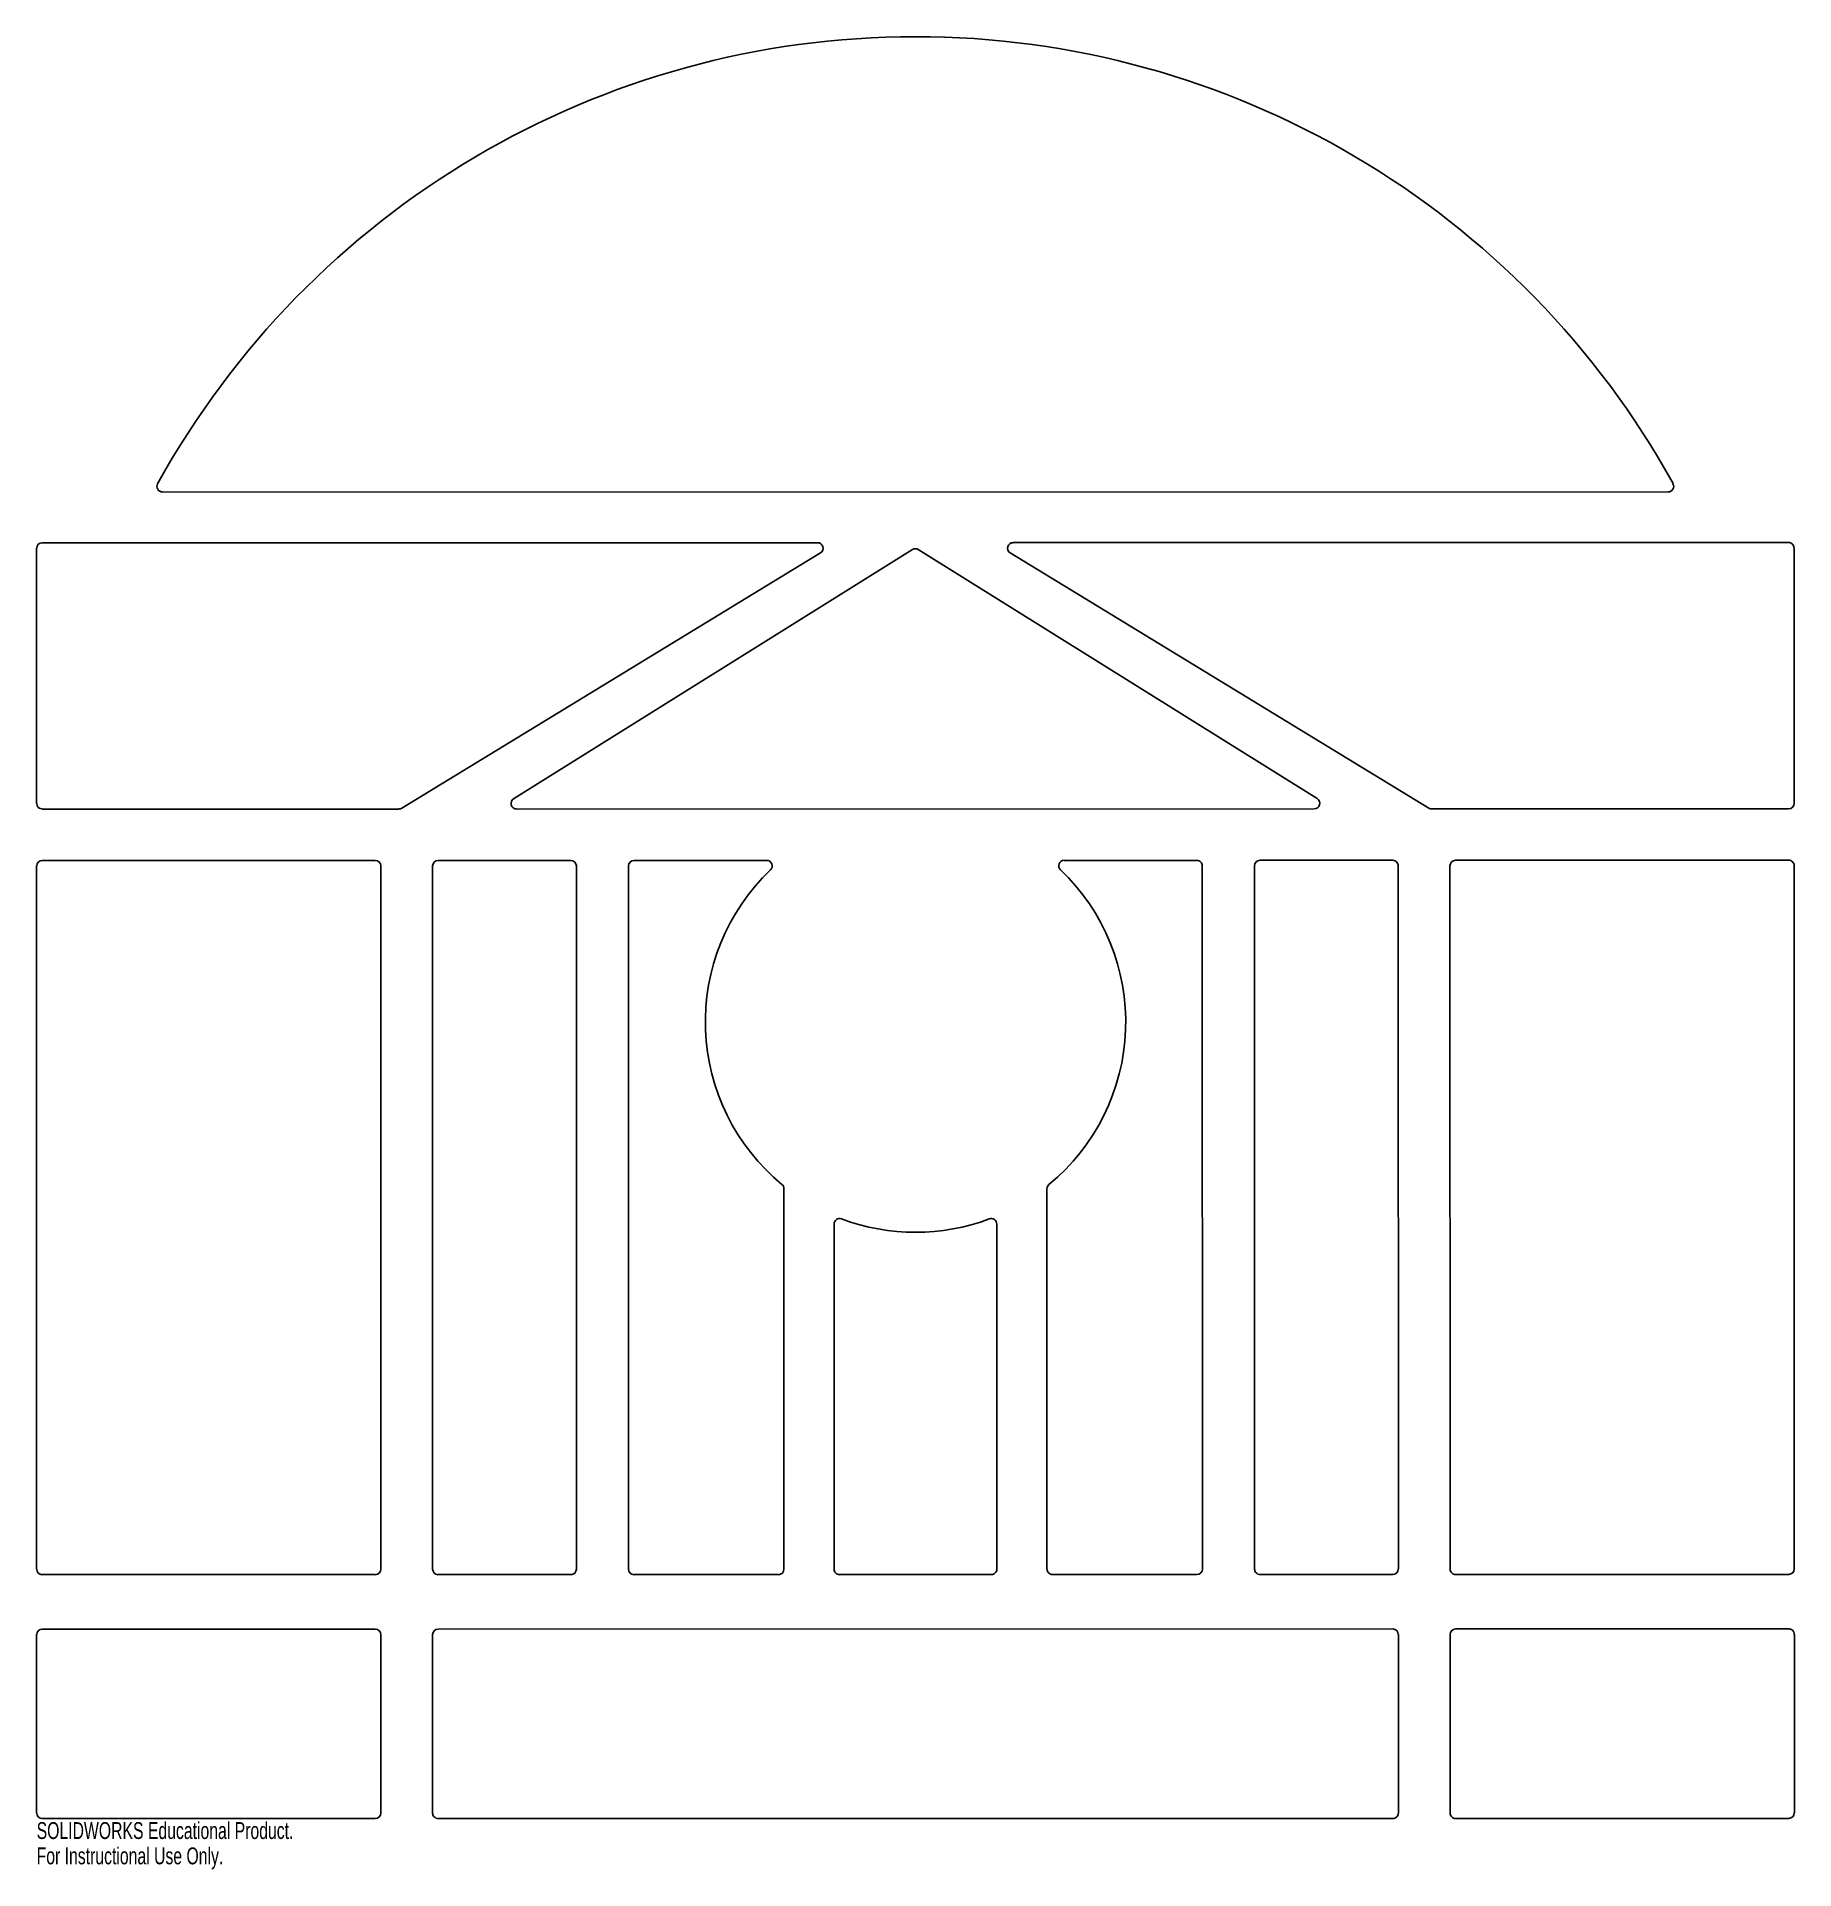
# Model space of a CAD drawing. Header units: inches. Extents: x -19.9 to 0, y -0.6 to 20.1.
import ezdxf

# ---------------------------------------------------------------- set-up
doc = ezdxf.new("R2010")
doc.units = ezdxf.units.IN
doc.header["$MEASUREMENT"] = 0
doc.styles.add('SLDTEXTSTYLE0', font='TXT', dxfattribs={"width": 0.7})

msp = doc.modelspace()

# ---------------------------------------------------------------- linework, layer by layer
at = {"color": 7, "linetype": 'Continuous', "lineweight": 25}
for p, q in [((-18.437, 14.99), (-1.426, 14.992)), ((-19.859, 14.355), (-19.859, 11.471)), ((-11.035, 14.417), (-19.796, 14.417)), ((-15.733, 11.417), (-11.003, 14.301)), ((-9.964, 14.34), (-14.47, 11.524)), ((-5.391, 11.525), (-9.898, 14.34)), ((-8.859, 14.302), (-4.128, 11.419)), ((-0.066, 14.42), (-8.827, 14.418)), ((-0.003, 11.473), (-0.003, 14.357)), ((-19.796, 11.408), (-15.765, 11.408)), ((-14.437, 11.408), (-5.424, 11.409)), ((-4.096, 11.41), (-0.065, 11.41)), ((-16.033, 10.828), (-19.796, 10.828)), ((-13.824, 10.828), (-15.323, 10.828)), ((-11.611, 10.828), (-13.109, 10.828)), ((-6.752, 10.828), (-8.249, 10.828)), ((-4.538, 10.829), (-6.037, 10.829)), ((-0.065, 10.83), (-3.828, 10.829)), ((-19.859, 10.765), (-19.859, 2.819)), ((-15.971, 2.819), (-15.971, 10.765)), ((-15.385, 10.765), (-15.385, 2.819)), ((-13.761, 2.819), (-13.761, 10.765)), ((-13.172, 10.765), (-13.172, 2.819)), ((-6.688, 2.82), (-6.69, 10.766)), ((-6.1, 10.766), (-6.098, 2.82)), ((-4.474, 2.821), (-4.476, 10.766)), ((-3.891, 10.766), (-3.889, 2.821)), ((-0.001, 2.822), (-0.002, 10.767)), ((-11.416, 2.819), (-11.416, 7.118)), ((-8.445, 7.116), (-8.444, 2.82)), ((-10.849, 6.718), (-10.849, 2.819)), ((-9.01, 2.82), (-9.011, 6.718)), ((-19.796, 2.757), (-16.033, 2.757)), ((-15.323, 2.757), (-13.824, 2.757)), ((-13.109, 2.757), (-11.478, 2.757)), ((-10.787, 2.757), (-9.073, 2.757)), ((-8.381, 2.757), (-6.75, 2.758)), ((-6.036, 2.758), (-4.537, 2.758)), ((-3.826, 2.758), (-0.063, 2.759)), ((-19.859, 2.079), (-19.859, 0.063)), ((-16.033, 2.141), (-19.796, 2.141)), ((-15.971, 0.063), (-15.971, 2.079)), ((-15.385, 2.079), (-15.385, 0.063)), ((-4.537, 2.143), (-15.323, 2.141)), ((-4.473, 0.064), (-4.474, 2.08)), ((-3.889, 2.08), (-3.888, 0.064)), ((-0.063, 2.144), (-3.826, 2.143)), ((0, 0.065), (0, 2.081)), ((-19.796, 0), (-16.033, 0)), ((-15.323, 0), (-4.536, 0.001)), ((-3.826, 0.001), (-0.063, 0.002))]:
    msp.add_line(p, q, dxfattribs=at)
for centre, radius, start, end in [((-9.932, 10.358), 9.777, 90, 151.1039), ((-9.929, 10.358), 9.777, 28.9087, 90.0126), ((-18.437, 15.053), 0.0626, 151.1039, 270.0063), ((-1.426, 15.054), 0.0626, 270.0063, 28.9087), ((-19.796, 14.355), 0.0626, 90, 180), ((-11.035, 14.355), 0.0626, 301.3716, 90), ((-9.931, 14.287), 0.0626, 58.0111, 122.0015), ((-8.827, 14.355), 0.0626, 90.0126, 238.641), ((-0.066, 14.357), 0.0626, 0.0126, 90.0126), ((-19.796, 11.471), 0.0626, 180, 270), ((-15.765, 11.471), 0.0626, 270, 301.3716), ((-14.437, 11.471), 0.0626, 122.0015, 270.0063), ((-5.424, 11.472), 0.0626, 270.0063, 58.0111), ((-4.096, 11.472), 0.0626, 238.641, 270.0126), ((-0.065, 11.473), 0.0626, 270.0126, 0.0126), ((-19.796, 10.765), 0.0626, 90, 180), ((-16.033, 10.765), 0.0626, 360, 90), ((-15.323, 10.765), 0.0626, 90, 180), ((-13.824, 10.765), 0.0626, 360, 90), ((-13.109, 10.765), 0.0626, 90, 180), ((-11.611, 10.765), 0.0626, 313.6037, 90), ((-8.249, 10.766), 0.0626, 90.0126, 226.4089), ((-6.752, 10.766), 0.0626, 0.0126, 90.0126), ((-6.037, 10.766), 0.0626, 90.0126, 180.0126), ((-4.538, 10.766), 0.0626, 0.0126, 90.0126), ((-3.828, 10.766), 0.0626, 90.0126, 180.0126), ((-0.065, 10.767), 0.0626, 0.0126, 90.0126), ((-9.929, 9), 2.375, 133.6037, 230.5547), ((-9.929, 9), 2.375, 309.3977, 46.4089), ((-11.478, 7.118), 0.0626, 0, 50.5547), ((-8.382, 7.116), 0.0626, 129.3977, 180.0126), ((-10.787, 6.718), 0.0626, 69.412, 180), ((-9.929, 9), 2.375, 249.412, 290.5509), ((-9.074, 6.718), 0.0626, 0.0126, 110.5509), ((-19.796, 2.819), 0.0626, 180, 270), ((-16.033, 2.819), 0.0626, 270, 0), ((-15.323, 2.819), 0.0626, 180, 270), ((-13.824, 2.819), 0.0626, 270, 0), ((-13.109, 2.819), 0.0626, 180, 270), ((-11.478, 2.819), 0.0626, 270, 0), ((-10.787, 2.819), 0.0626, 180, 270.0063), ((-9.073, 2.82), 0.0626, 270.0063, 0.0126), ((-8.381, 2.82), 0.0626, 180.0126, 270.0126), ((-6.75, 2.82), 0.0626, 270.0126, 0.0126), ((-6.036, 2.82), 0.0626, 180.0126, 270.0126), ((-4.537, 2.821), 0.0626, 270.0126, 0.0126), ((-3.826, 2.821), 0.0626, 180.0126, 270.0126), ((-0.063, 2.822), 0.0626, 270.0126, 0.0126), ((-19.796, 2.079), 0.0626, 90, 180), ((-16.033, 2.079), 0.0626, 0, 90), ((-15.323, 2.079), 0.0626, 90.0063, 180), ((-4.537, 2.08), 0.0626, 0.0126, 90.0063), ((-3.826, 2.08), 0.0626, 90.0126, 180.0126), ((-0.063, 2.081), 0.0626, 0.0126, 90.0126), ((-19.796, 0.063), 0.0626, 180, 270), ((-16.033, 0.063), 0.0626, 270, 0), ((-15.323, 0.063), 0.0626, 180, 270.0063), ((-4.536, 0.064), 0.0626, 270.0063, 0.0126), ((-3.826, 0.064), 0.0626, 180.0126, 270.0126), ((-0.063, 0.065), 0.0626, 270.0126, 0.0126)]:
    msp.add_arc(centre, radius, start, end, dxfattribs=at)

# ---------------------------------------------------------------- texts
at = {"color": 7, "linetype": 'Continuous', "char_height": 0.1903, "attachment_point": 1, "style": 'SLDTEXTSTYLE0'}
for s, insert in [('SOLIDWORKS Educational Product.', (-19.859, -0.04)), ('For Instructional Use Only.', (-19.859, -0.326))]:
    msp.add_mtext(s, dxfattribs=dict(at, insert=insert))

doc.saveas('drawing.dxf')
